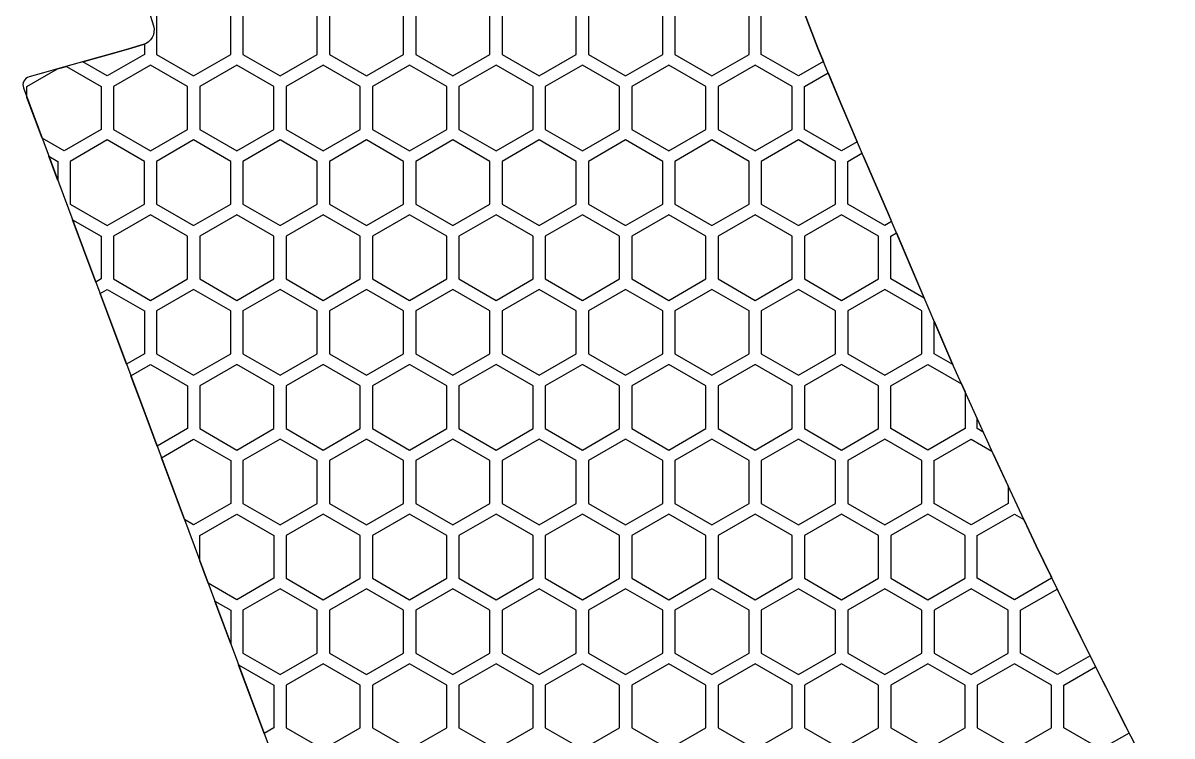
# Model space of a CAD drawing. Header units: millimetres. Extents: x 63 to 185, y -163 to -75.
# Drawn here: x 130.37 to 177.34, y -134.42 to -105.28 of the extents above; entities that cross this region are included whole.
import ezdxf

# ---------------------------------------------------------------- set-up
doc = ezdxf.new("R2010")
doc.units = ezdxf.units.MM
for name, color, linetype in [('outline_2', 3, 'Continuous'), ('pattern_0111', 2, 'Continuous'), ('pattern_0112', 2, 'Continuous'), ('pattern_0113', 2, 'Continuous'), ('pattern_0114', 2, 'Continuous'), ('pattern_0115', 2, 'Continuous'), ('pattern_0116', 2, 'Continuous'), ('pattern_0117', 2, 'Continuous'), ('pattern_0118', 2, 'Continuous'), ('pattern_0119', 2, 'Continuous'), ('pattern_0120', 2, 'Continuous'), ('pattern_0121', 2, 'Continuous'), ('pattern_0122', 2, 'Continuous'), ('pattern_0123', 2, 'Continuous'), ('pattern_0124', 2, 'Continuous'), ('pattern_0125', 2, 'Continuous'), ('pattern_0126', 2, 'Continuous'), ('pattern_0127', 2, 'Continuous'), ('pattern_0128', 2, 'Continuous'), ('pattern_0129', 2, 'Continuous'), ('pattern_0130', 2, 'Continuous'), ('pattern_0131', 2, 'Continuous'), ('pattern_0132', 2, 'Continuous'), ('pattern_0133', 2, 'Continuous'), ('pattern_0134', 2, 'Continuous'), ('pattern_0135', 2, 'Continuous'), ('pattern_0136', 2, 'Continuous'), ('pattern_0137', 2, 'Continuous'), ('pattern_0138', 2, 'Continuous'), ('pattern_0139', 2, 'Continuous'), ('pattern_0140', 2, 'Continuous'), ('pattern_0141', 2, 'Continuous'), ('pattern_0142', 2, 'Continuous'), ('pattern_0143', 2, 'Continuous'), ('pattern_0144', 2, 'Continuous'), ('pattern_0145', 2, 'Continuous'), ('pattern_0146', 2, 'Continuous'), ('pattern_0147', 2, 'Continuous'), ('pattern_0148', 2, 'Continuous'), ('pattern_0149', 2, 'Continuous'), ('pattern_0150', 2, 'Continuous'), ('pattern_0151', 2, 'Continuous'), ('pattern_0152', 2, 'Continuous'), ('pattern_0153', 2, 'Continuous'), ('pattern_0154', 2, 'Continuous'), ('pattern_0155', 2, 'Continuous'), ('pattern_0156', 2, 'Continuous'), ('pattern_0157', 2, 'Continuous'), ('pattern_0158', 2, 'Continuous'), ('pattern_0159', 2, 'Continuous'), ('pattern_0160', 2, 'Continuous'), ('pattern_0161', 2, 'Continuous'), ('pattern_0162', 2, 'Continuous'), ('pattern_0163', 2, 'Continuous'), ('pattern_0164', 2, 'Continuous'), ('pattern_0165', 2, 'Continuous'), ('pattern_0166', 2, 'Continuous'), ('pattern_0167', 2, 'Continuous'), ('pattern_0168', 2, 'Continuous'), ('pattern_0169', 2, 'Continuous'), ('pattern_0170', 2, 'Continuous'), ('pattern_0171', 2, 'Continuous'), ('pattern_0172', 2, 'Continuous'), ('pattern_0173', 2, 'Continuous'), ('pattern_0174', 2, 'Continuous'), ('pattern_0175', 2, 'Continuous'), ('pattern_0176', 2, 'Continuous'), ('pattern_0177', 2, 'Continuous'), ('pattern_0178', 2, 'Continuous'), ('pattern_0179', 2, 'Continuous'), ('pattern_0180', 2, 'Continuous'), ('pattern_0181', 2, 'Continuous'), ('pattern_0182', 2, 'Continuous'), ('pattern_0183', 2, 'Continuous'), ('pattern_0184', 2, 'Continuous'), ('pattern_0185', 2, 'Continuous'), ('pattern_0186', 2, 'Continuous'), ('pattern_0187', 2, 'Continuous'), ('pattern_0188', 2, 'Continuous'), ('pattern_0189', 2, 'Continuous'), ('pattern_0190', 2, 'Continuous'), ('pattern_0191', 2, 'Continuous'), ('pattern_0192', 2, 'Continuous'), ('pattern_0193', 2, 'Continuous'), ('pattern_0194', 2, 'Continuous'), ('pattern_0195', 2, 'Continuous'), ('pattern_0196', 2, 'Continuous'), ('pattern_0197', 2, 'Continuous'), ('pattern_0198', 2, 'Continuous'), ('pattern_0199', 2, 'Continuous'), ('pattern_0200', 2, 'Continuous'), ('pattern_0201', 2, 'Continuous'), ('pattern_0202', 2, 'Continuous'), ('pattern_0203', 2, 'Continuous'), ('pattern_0204', 2, 'Continuous'), ('pattern_0205', 2, 'Continuous'), ('pattern_0206', 2, 'Continuous'), ('pattern_0207', 2, 'Continuous'), ('pattern_0208', 2, 'Continuous'), ('pattern_0209', 2, 'Continuous'), ('pattern_0210', 2, 'Continuous'), ('pattern_0211', 2, 'Continuous'), ('pattern_0212', 2, 'Continuous'), ('pattern_0213', 2, 'Continuous'), ('pattern_0214', 2, 'Continuous'), ('pattern_0215', 2, 'Continuous')]:
    doc.layers.add(name, color=color, linetype=linetype)

msp = doc.modelspace()

# ---------------------------------------------------------------- linework, layer by layer
at = {"layer": 'outline_2'}
for points in [[(177.339, -137.703), (175.448, -134.04), (173.595, -130.356), (171.789, -126.651), (170.036, -122.92), (168.344, -119.163), (166.718, -115.375), (165.747, -113.096), (164.765, -110.833), (163.797, -108.573), (162.866, -106.306), (161.996, -104.02)], [(135.453, -104.573), (135.706, -105.402), (135.73, -105.525), (135.729, -105.646), (135.704, -105.763), (135.658, -105.872), (135.591, -105.97), (135.506, -106.054), (135.405, -106.121), (135.288, -106.167), (134.705, -106.333), (134.122, -106.498), (133.538, -106.663), (132.955, -106.828), (132.372, -106.993), (131.789, -107.158), (131.206, -107.323), (130.622, -107.488), (130.554, -107.515), (130.496, -107.555), (130.447, -107.605), (130.41, -107.663), (130.385, -107.727), (130.374, -107.796), (130.377, -107.867), (130.395, -107.938), (132.851, -114.523), (135.307, -121.108), (137.763, -127.694), (140.219, -134.279), (142.675, -140.865)]]:
    msp.add_lwpolyline(points, dxfattribs=at)
at = {"layer": 'pattern_0111'}
msp.add_lwpolyline([(140.219, -134.279), (139.185, -131.507), (140.631, -132.342), (140.631, -134.092), (140.234, -134.321)], close=True, dxfattribs=at)
at = {"layer": 'pattern_0112'}
msp.add_lwpolyline([(144.162, -132.342), (142.647, -131.467), (141.131, -132.342), (141.131, -134.092), (142.647, -134.967), (144.162, -134.092)], close=True, dxfattribs=at)
at = {"layer": 'pattern_0113'}
msp.add_lwpolyline([(147.693, -132.342), (146.178, -131.467), (144.662, -132.342), (144.662, -134.092), (146.178, -134.967), (147.693, -134.092)], close=True, dxfattribs=at)
at = {"layer": 'pattern_0114'}
msp.add_lwpolyline([(151.224, -132.342), (149.709, -131.467), (148.193, -132.342), (148.193, -134.092), (149.709, -134.967), (151.224, -134.092)], close=True, dxfattribs=at)
at = {"layer": 'pattern_0115'}
msp.add_lwpolyline([(154.755, -132.342), (153.24, -131.467), (151.724, -132.342), (151.724, -134.092), (153.24, -134.967), (154.755, -134.092)], close=True, dxfattribs=at)
at = {"layer": 'pattern_0116'}
msp.add_lwpolyline([(158.286, -132.342), (156.771, -131.467), (155.255, -132.342), (155.255, -134.092), (156.771, -134.967), (158.286, -134.092)], close=True, dxfattribs=at)
at = {"layer": 'pattern_0117'}
msp.add_lwpolyline([(161.818, -132.342), (160.302, -131.467), (158.786, -132.342), (158.786, -134.092), (160.302, -134.967), (161.818, -134.092)], close=True, dxfattribs=at)
at = {"layer": 'pattern_0118'}
msp.add_lwpolyline([(165.349, -132.342), (163.833, -131.467), (162.318, -132.342), (162.318, -134.092), (163.833, -134.967), (165.349, -134.092)], close=True, dxfattribs=at)
at = {"layer": 'pattern_0119'}
msp.add_lwpolyline([(168.88, -132.342), (167.364, -131.467), (165.849, -132.342), (165.849, -134.092), (167.364, -134.967), (168.88, -134.092)], close=True, dxfattribs=at)
at = {"layer": 'pattern_0120'}
msp.add_lwpolyline([(172.411, -132.342), (170.895, -131.467), (169.38, -132.342), (169.38, -134.092), (170.895, -134.967), (172.411, -134.092)], close=True, dxfattribs=at)
at = {"layer": 'pattern_0121'}
msp.add_lwpolyline([(175.448, -134.04), (175.582, -134.3), (174.426, -134.967), (172.911, -134.092), (172.911, -132.342), (174.215, -131.589)], close=True, dxfattribs=at)
at = {"layer": 'pattern_0122'}
msp.add_lwpolyline([(138.216, -128.909), (138.865, -129.284), (138.865, -130.651)], close=True, dxfattribs=at)
at = {"layer": 'pattern_0123'}
msp.add_lwpolyline([(142.397, -129.284), (140.881, -128.409), (139.365, -129.284), (139.365, -131.034), (140.881, -131.909), (142.397, -131.034)], close=True, dxfattribs=at)
at = {"layer": 'pattern_0124'}
msp.add_lwpolyline([(145.928, -129.284), (144.412, -128.409), (142.897, -129.284), (142.897, -131.034), (144.412, -131.909), (145.928, -131.034)], close=True, dxfattribs=at)
at = {"layer": 'pattern_0125'}
msp.add_lwpolyline([(149.459, -129.284), (147.943, -128.409), (146.428, -129.284), (146.428, -131.034), (147.943, -131.909), (149.459, -131.034)], close=True, dxfattribs=at)
at = {"layer": 'pattern_0126'}
msp.add_lwpolyline([(152.99, -129.284), (151.474, -128.409), (149.959, -129.284), (149.959, -131.034), (151.474, -131.909), (152.99, -131.034)], close=True, dxfattribs=at)
at = {"layer": 'pattern_0127'}
msp.add_lwpolyline([(156.521, -129.284), (155.005, -128.409), (153.49, -129.284), (153.49, -131.034), (155.005, -131.909), (156.521, -131.034)], close=True, dxfattribs=at)
at = {"layer": 'pattern_0128'}
msp.add_lwpolyline([(160.052, -129.284), (158.536, -128.409), (157.021, -129.284), (157.021, -131.034), (158.536, -131.909), (160.052, -131.034)], close=True, dxfattribs=at)
at = {"layer": 'pattern_0129'}
msp.add_lwpolyline([(163.583, -129.284), (162.068, -128.409), (160.552, -129.284), (160.552, -131.034), (162.068, -131.909), (163.583, -131.034)], close=True, dxfattribs=at)
at = {"layer": 'pattern_0130'}
msp.add_lwpolyline([(167.114, -129.284), (165.599, -128.409), (164.083, -129.284), (164.083, -131.034), (165.599, -131.909), (167.114, -131.034)], close=True, dxfattribs=at)
at = {"layer": 'pattern_0131'}
msp.add_lwpolyline([(170.645, -129.284), (169.13, -128.409), (167.614, -129.284), (167.614, -131.034), (169.13, -131.909), (170.645, -131.034)], close=True, dxfattribs=at)
at = {"layer": 'pattern_0132'}
msp.add_lwpolyline([(173.595, -130.356), (173.99, -131.141), (172.661, -131.909), (171.145, -131.034), (171.145, -129.284), (172.649, -128.416)], close=True, dxfattribs=at)
at = {"layer": 'pattern_0133'}
msp.add_lwpolyline([(137.763, -127.694), (137.6, -127.258), (137.6, -126.226), (139.115, -125.351), (140.631, -126.226), (140.631, -127.976), (139.115, -128.851), (137.941, -128.173)], close=True, dxfattribs=at)
at = {"layer": 'pattern_0134'}
msp.add_lwpolyline([(144.162, -126.226), (142.647, -125.351), (141.131, -126.226), (141.131, -127.976), (142.647, -128.851), (144.162, -127.976)], close=True, dxfattribs=at)
at = {"layer": 'pattern_0135'}
msp.add_lwpolyline([(147.693, -126.226), (146.178, -125.351), (144.662, -126.226), (144.662, -127.976), (146.178, -128.851), (147.693, -127.976)], close=True, dxfattribs=at)
at = {"layer": 'pattern_0136'}
msp.add_lwpolyline([(151.224, -126.226), (149.709, -125.351), (148.193, -126.226), (148.193, -127.976), (149.709, -128.851), (151.224, -127.976)], close=True, dxfattribs=at)
at = {"layer": 'pattern_0137'}
msp.add_lwpolyline([(154.755, -126.226), (153.24, -125.351), (151.724, -126.226), (151.724, -127.976), (153.24, -128.851), (154.755, -127.976)], close=True, dxfattribs=at)
at = {"layer": 'pattern_0138'}
msp.add_lwpolyline([(158.286, -126.226), (156.771, -125.351), (155.255, -126.226), (155.255, -127.976), (156.771, -128.851), (158.286, -127.976)], close=True, dxfattribs=at)
at = {"layer": 'pattern_0139'}
msp.add_lwpolyline([(161.818, -126.226), (160.302, -125.351), (158.786, -126.226), (158.786, -127.976), (160.302, -128.851), (161.818, -127.976)], close=True, dxfattribs=at)
at = {"layer": 'pattern_0140'}
msp.add_lwpolyline([(165.349, -126.226), (163.833, -125.351), (162.318, -126.226), (162.318, -127.976), (163.833, -128.851), (165.349, -127.976)], close=True, dxfattribs=at)
at = {"layer": 'pattern_0141'}
msp.add_lwpolyline([(168.88, -126.226), (167.364, -125.351), (165.849, -126.226), (165.849, -127.976), (167.364, -128.851), (168.88, -127.976)], close=True, dxfattribs=at)
at = {"layer": 'pattern_0142'}
msp.add_lwpolyline([(171.789, -126.651), (172.411, -127.926), (172.411, -127.976), (170.895, -128.851), (169.38, -127.976), (169.38, -126.226), (170.895, -125.351), (171.284, -125.575)], close=True, dxfattribs=at)
at = {"layer": 'pattern_0143'}
msp.add_lwpolyline([(136.032, -123.054), (137.35, -122.293), (138.865, -123.168), (138.865, -124.918), (137.35, -125.793), (136.972, -125.575)], close=True, dxfattribs=at)
at = {"layer": 'pattern_0144'}
msp.add_lwpolyline([(142.397, -123.168), (140.881, -122.293), (139.365, -123.168), (139.365, -124.918), (140.881, -125.793), (142.397, -124.918)], close=True, dxfattribs=at)
at = {"layer": 'pattern_0145'}
msp.add_lwpolyline([(145.928, -123.168), (144.412, -122.293), (142.897, -123.168), (142.897, -124.918), (144.412, -125.793), (145.928, -124.918)], close=True, dxfattribs=at)
at = {"layer": 'pattern_0146'}
msp.add_lwpolyline([(149.459, -123.168), (147.943, -122.293), (146.428, -123.168), (146.428, -124.918), (147.943, -125.793), (149.459, -124.918)], close=True, dxfattribs=at)
at = {"layer": 'pattern_0147'}
msp.add_lwpolyline([(152.99, -123.168), (151.474, -122.293), (149.959, -123.168), (149.959, -124.918), (151.474, -125.793), (152.99, -124.918)], close=True, dxfattribs=at)
at = {"layer": 'pattern_0148'}
msp.add_lwpolyline([(156.521, -123.168), (155.005, -122.293), (153.49, -123.168), (153.49, -124.918), (155.005, -125.793), (156.521, -124.918)], close=True, dxfattribs=at)
at = {"layer": 'pattern_0149'}
msp.add_lwpolyline([(160.052, -123.168), (158.536, -122.293), (157.021, -123.168), (157.021, -124.918), (158.536, -125.793), (160.052, -124.918)], close=True, dxfattribs=at)
at = {"layer": 'pattern_0150'}
msp.add_lwpolyline([(163.583, -123.168), (162.068, -122.293), (160.552, -123.168), (160.552, -124.918), (162.068, -125.793), (163.583, -124.918)], close=True, dxfattribs=at)
at = {"layer": 'pattern_0151'}
msp.add_lwpolyline([(167.114, -123.168), (165.599, -122.293), (164.083, -123.168), (164.083, -124.918), (165.599, -125.793), (167.114, -124.918)], close=True, dxfattribs=at)
at = {"layer": 'pattern_0152'}
msp.add_lwpolyline([(170.036, -122.92), (170.645, -124.217), (170.645, -124.918), (169.13, -125.793), (167.614, -124.918), (167.614, -123.168), (169.13, -122.293), (169.973, -122.78)], close=True, dxfattribs=at)
at = {"layer": 'pattern_0153'}
msp.add_lwpolyline([(135.307, -121.108), (134.781, -119.699), (135.584, -119.235), (137.1, -120.11), (137.1, -121.86), (135.855, -122.579)], close=True, dxfattribs=at)
at = {"layer": 'pattern_0154'}
msp.add_lwpolyline([(140.631, -120.11), (139.115, -119.235), (137.6, -120.11), (137.6, -121.86), (139.115, -122.735), (140.631, -121.86)], close=True, dxfattribs=at)
at = {"layer": 'pattern_0155'}
msp.add_lwpolyline([(144.162, -120.11), (142.647, -119.235), (141.131, -120.11), (141.131, -121.86), (142.647, -122.735), (144.162, -121.86)], close=True, dxfattribs=at)
at = {"layer": 'pattern_0156'}
msp.add_lwpolyline([(147.693, -120.11), (146.178, -119.235), (144.662, -120.11), (144.662, -121.86), (146.178, -122.735), (147.693, -121.86)], close=True, dxfattribs=at)
at = {"layer": 'pattern_0157'}
msp.add_lwpolyline([(151.224, -120.11), (149.709, -119.235), (148.193, -120.11), (148.193, -121.86), (149.709, -122.735), (151.224, -121.86)], close=True, dxfattribs=at)
at = {"layer": 'pattern_0158'}
msp.add_lwpolyline([(154.755, -120.11), (153.24, -119.235), (151.724, -120.11), (151.724, -121.86), (153.24, -122.735), (154.755, -121.86)], close=True, dxfattribs=at)
at = {"layer": 'pattern_0159'}
msp.add_lwpolyline([(158.286, -120.11), (156.771, -119.235), (155.255, -120.11), (155.255, -121.86), (156.771, -122.735), (158.286, -121.86)], close=True, dxfattribs=at)
at = {"layer": 'pattern_0160'}
msp.add_lwpolyline([(161.818, -120.11), (160.302, -119.235), (158.786, -120.11), (158.786, -121.86), (160.302, -122.735), (161.818, -121.86)], close=True, dxfattribs=at)
at = {"layer": 'pattern_0161'}
msp.add_lwpolyline([(165.349, -120.11), (163.833, -119.235), (162.318, -120.11), (162.318, -121.86), (163.833, -122.735), (165.349, -121.86)], close=True, dxfattribs=at)
at = {"layer": 'pattern_0162'}
msp.add_lwpolyline([(168.88, -120.353), (168.88, -121.86), (167.364, -122.735), (165.849, -121.86), (165.849, -120.11), (167.364, -119.235), (168.732, -120.024)], close=True, dxfattribs=at)
at = {"layer": 'pattern_0163'}
msp.add_lwpolyline([(169.621, -121.999), (169.38, -121.86), (169.38, -121.463)], close=True, dxfattribs=at)
at = {"layer": 'pattern_0164'}
msp.add_lwpolyline([(133.53, -116.344), (133.819, -116.177), (135.334, -117.052), (135.334, -118.802), (134.604, -119.224)], close=True, dxfattribs=at)
at = {"layer": 'pattern_0165'}
msp.add_lwpolyline([(138.865, -117.052), (137.35, -116.177), (135.834, -117.052), (135.834, -118.802), (137.35, -119.677), (138.865, -118.802)], close=True, dxfattribs=at)
at = {"layer": 'pattern_0166'}
msp.add_lwpolyline([(142.397, -117.052), (140.881, -116.177), (139.365, -117.052), (139.365, -118.802), (140.881, -119.677), (142.397, -118.802)], close=True, dxfattribs=at)
at = {"layer": 'pattern_0167'}
msp.add_lwpolyline([(145.928, -117.052), (144.412, -116.177), (142.897, -117.052), (142.897, -118.802), (144.412, -119.677), (145.928, -118.802)], close=True, dxfattribs=at)
at = {"layer": 'pattern_0168'}
msp.add_lwpolyline([(149.459, -117.052), (147.943, -116.177), (146.428, -117.052), (146.428, -118.802), (147.943, -119.677), (149.459, -118.802)], close=True, dxfattribs=at)
at = {"layer": 'pattern_0169'}
msp.add_lwpolyline([(152.99, -117.052), (151.474, -116.177), (149.959, -117.052), (149.959, -118.802), (151.474, -119.677), (152.99, -118.802)], close=True, dxfattribs=at)
at = {"layer": 'pattern_0170'}
msp.add_lwpolyline([(156.521, -117.052), (155.005, -116.177), (153.49, -117.052), (153.49, -118.802), (155.005, -119.677), (156.521, -118.802)], close=True, dxfattribs=at)
at = {"layer": 'pattern_0171'}
msp.add_lwpolyline([(160.052, -117.052), (158.536, -116.177), (157.021, -117.052), (157.021, -118.802), (158.536, -119.677), (160.052, -118.802)], close=True, dxfattribs=at)
at = {"layer": 'pattern_0172'}
msp.add_lwpolyline([(163.583, -117.052), (162.068, -116.177), (160.552, -117.052), (160.552, -118.802), (162.068, -119.677), (163.583, -118.802)], close=True, dxfattribs=at)
at = {"layer": 'pattern_0173'}
msp.add_lwpolyline([(167.114, -117.052), (165.599, -116.177), (164.083, -117.052), (164.083, -118.802), (165.599, -119.677), (167.114, -118.802)], close=True, dxfattribs=at)
at = {"layer": 'pattern_0174'}
msp.add_lwpolyline([(168.344, -119.163), (168.38, -119.244), (167.614, -118.802), (167.614, -117.463)], close=True, dxfattribs=at)
at = {"layer": 'pattern_0175'}
msp.add_lwpolyline([(132.851, -114.523), (132.402, -113.32), (133.569, -113.994), (133.569, -115.744), (133.353, -115.869)], close=True, dxfattribs=at)
at = {"layer": 'pattern_0176'}
msp.add_lwpolyline([(137.1, -113.994), (135.584, -113.119), (134.069, -113.994), (134.069, -115.744), (135.584, -116.619), (137.1, -115.744)], close=True, dxfattribs=at)
at = {"layer": 'pattern_0177'}
msp.add_lwpolyline([(140.631, -113.994), (139.115, -113.119), (137.6, -113.994), (137.6, -115.744), (139.115, -116.619), (140.631, -115.744)], close=True, dxfattribs=at)
at = {"layer": 'pattern_0178'}
msp.add_lwpolyline([(144.162, -113.994), (142.647, -113.119), (141.131, -113.994), (141.131, -115.744), (142.647, -116.619), (144.162, -115.744)], close=True, dxfattribs=at)
at = {"layer": 'pattern_0179'}
msp.add_lwpolyline([(147.693, -113.994), (146.178, -113.119), (144.662, -113.994), (144.662, -115.744), (146.178, -116.619), (147.693, -115.744)], close=True, dxfattribs=at)
at = {"layer": 'pattern_0180'}
msp.add_lwpolyline([(151.224, -113.994), (149.709, -113.119), (148.193, -113.994), (148.193, -115.744), (149.709, -116.619), (151.224, -115.744)], close=True, dxfattribs=at)
at = {"layer": 'pattern_0181'}
msp.add_lwpolyline([(154.755, -113.994), (153.24, -113.119), (151.724, -113.994), (151.724, -115.744), (153.24, -116.619), (154.755, -115.744)], close=True, dxfattribs=at)
at = {"layer": 'pattern_0182'}
msp.add_lwpolyline([(158.286, -113.994), (156.771, -113.119), (155.255, -113.994), (155.255, -115.744), (156.771, -116.619), (158.286, -115.744)], close=True, dxfattribs=at)
at = {"layer": 'pattern_0183'}
msp.add_lwpolyline([(161.818, -113.994), (160.302, -113.119), (158.786, -113.994), (158.786, -115.744), (160.302, -116.619), (161.818, -115.744)], close=True, dxfattribs=at)
at = {"layer": 'pattern_0184'}
msp.add_lwpolyline([(165.349, -113.994), (163.833, -113.119), (162.318, -113.994), (162.318, -115.744), (163.833, -116.619), (165.349, -115.744)], close=True, dxfattribs=at)
at = {"layer": 'pattern_0185'}
msp.add_lwpolyline([(166.718, -115.375), (167.215, -116.532), (165.849, -115.744), (165.849, -113.994), (166.074, -113.864)], close=True, dxfattribs=at)
at = {"layer": 'pattern_0186'}
msp.add_lwpolyline([(131.433, -110.722), (131.803, -110.936), (131.803, -111.714)], close=True, dxfattribs=at)
at = {"layer": 'pattern_0187'}
msp.add_lwpolyline([(135.334, -110.936), (133.819, -110.061), (132.303, -110.936), (132.303, -112.686), (133.819, -113.561), (135.334, -112.686)], close=True, dxfattribs=at)
at = {"layer": 'pattern_0188'}
msp.add_lwpolyline([(138.865, -110.936), (137.35, -110.061), (135.834, -110.936), (135.834, -112.686), (137.35, -113.561), (138.865, -112.686)], close=True, dxfattribs=at)
at = {"layer": 'pattern_0189'}
msp.add_lwpolyline([(142.397, -110.936), (140.881, -110.061), (139.365, -110.936), (139.365, -112.686), (140.881, -113.561), (142.397, -112.686)], close=True, dxfattribs=at)
at = {"layer": 'pattern_0190'}
msp.add_lwpolyline([(145.928, -110.936), (144.412, -110.061), (142.897, -110.936), (142.897, -112.686), (144.412, -113.561), (145.928, -112.686)], close=True, dxfattribs=at)
at = {"layer": 'pattern_0191'}
msp.add_lwpolyline([(149.459, -110.936), (147.943, -110.061), (146.428, -110.936), (146.428, -112.686), (147.943, -113.561), (149.459, -112.686)], close=True, dxfattribs=at)
at = {"layer": 'pattern_0192'}
msp.add_lwpolyline([(152.99, -110.936), (151.474, -110.061), (149.959, -110.936), (149.959, -112.686), (151.474, -113.561), (152.99, -112.686)], close=True, dxfattribs=at)
at = {"layer": 'pattern_0193'}
msp.add_lwpolyline([(156.521, -110.936), (155.005, -110.061), (153.49, -110.936), (153.49, -112.686), (155.005, -113.561), (156.521, -112.686)], close=True, dxfattribs=at)
at = {"layer": 'pattern_0194'}
msp.add_lwpolyline([(160.052, -110.936), (158.536, -110.061), (157.021, -110.936), (157.021, -112.686), (158.536, -113.561), (160.052, -112.686)], close=True, dxfattribs=at)
at = {"layer": 'pattern_0195'}
msp.add_lwpolyline([(163.583, -110.936), (162.068, -110.061), (160.552, -110.936), (160.552, -112.686), (162.068, -113.561), (163.583, -112.686)], close=True, dxfattribs=at)
at = {"layer": 'pattern_0196'}
msp.add_lwpolyline([(164.765, -110.833), (165.747, -113.096), (165.877, -113.4), (165.599, -113.561), (164.083, -112.686), (164.083, -110.936), (164.665, -110.6)], close=True, dxfattribs=at)
at = {"layer": 'pattern_0197'}
msp.add_lwpolyline([(130.538, -108.321), (130.538, -107.878), (131.78, -107.161), (131.789, -107.158), (132.147, -107.057), (133.569, -107.878), (133.569, -109.628), (132.053, -110.503), (131.159, -109.986)], close=True, dxfattribs=at)
at = {"layer": 'pattern_0198'}
msp.add_lwpolyline([(137.1, -107.878), (135.584, -107.003), (134.069, -107.878), (134.069, -109.628), (135.584, -110.503), (137.1, -109.628)], close=True, dxfattribs=at)
at = {"layer": 'pattern_0199'}
msp.add_lwpolyline([(140.631, -107.878), (139.115, -107.003), (137.6, -107.878), (137.6, -109.628), (139.115, -110.503), (140.631, -109.628)], close=True, dxfattribs=at)
at = {"layer": 'pattern_0200'}
msp.add_lwpolyline([(144.162, -107.878), (142.647, -107.003), (141.131, -107.878), (141.131, -109.628), (142.647, -110.503), (144.162, -109.628)], close=True, dxfattribs=at)
at = {"layer": 'pattern_0201'}
msp.add_lwpolyline([(147.693, -107.878), (146.178, -107.003), (144.662, -107.878), (144.662, -109.628), (146.178, -110.503), (147.693, -109.628)], close=True, dxfattribs=at)
at = {"layer": 'pattern_0202'}
msp.add_lwpolyline([(151.224, -107.878), (149.709, -107.003), (148.193, -107.878), (148.193, -109.628), (149.709, -110.503), (151.224, -109.628)], close=True, dxfattribs=at)
at = {"layer": 'pattern_0203'}
msp.add_lwpolyline([(154.755, -107.878), (153.24, -107.003), (151.724, -107.878), (151.724, -109.628), (153.24, -110.503), (154.755, -109.628)], close=True, dxfattribs=at)
at = {"layer": 'pattern_0204'}
msp.add_lwpolyline([(158.286, -107.878), (156.771, -107.003), (155.255, -107.878), (155.255, -109.628), (156.771, -110.503), (158.286, -109.628)], close=True, dxfattribs=at)
at = {"layer": 'pattern_0205'}
msp.add_lwpolyline([(161.818, -107.878), (160.302, -107.003), (158.786, -107.878), (158.786, -109.628), (160.302, -110.503), (161.818, -109.628)], close=True, dxfattribs=at)
at = {"layer": 'pattern_0206'}
msp.add_lwpolyline([(163.797, -108.573), (164.467, -110.137), (163.833, -110.503), (162.318, -109.628), (162.318, -107.878), (163.282, -107.321)], close=True, dxfattribs=at)
at = {"layer": 'pattern_0207'}
msp.add_lwpolyline([(132.955, -106.828), (133.538, -106.663), (134.122, -106.498), (134.705, -106.333), (135.288, -106.167), (135.334, -106.149), (135.334, -106.57), (133.819, -107.445), (132.818, -106.867)], close=True, dxfattribs=at)
at = {"layer": 'pattern_0208'}
msp.add_lwpolyline([(138.865, -104.82), (137.35, -103.945), (135.834, -104.82), (135.834, -106.57), (137.35, -107.445), (138.865, -106.57)], close=True, dxfattribs=at)
at = {"layer": 'pattern_0209'}
msp.add_lwpolyline([(142.397, -104.82), (140.881, -103.945), (139.365, -104.82), (139.365, -106.57), (140.881, -107.445), (142.397, -106.57)], close=True, dxfattribs=at)
at = {"layer": 'pattern_0210'}
msp.add_lwpolyline([(145.928, -104.82), (144.412, -103.945), (142.897, -104.82), (142.897, -106.57), (144.412, -107.445), (145.928, -106.57)], close=True, dxfattribs=at)
at = {"layer": 'pattern_0211'}
msp.add_lwpolyline([(149.459, -104.82), (147.943, -103.945), (146.428, -104.82), (146.428, -106.57), (147.943, -107.445), (149.459, -106.57)], close=True, dxfattribs=at)
at = {"layer": 'pattern_0212'}
msp.add_lwpolyline([(152.99, -104.82), (151.474, -103.945), (149.959, -104.82), (149.959, -106.57), (151.474, -107.445), (152.99, -106.57)], close=True, dxfattribs=at)
at = {"layer": 'pattern_0213'}
msp.add_lwpolyline([(156.521, -104.82), (155.005, -103.945), (153.49, -104.82), (153.49, -106.57), (155.005, -107.445), (156.521, -106.57)], close=True, dxfattribs=at)
at = {"layer": 'pattern_0214'}
msp.add_lwpolyline([(160.052, -104.82), (158.536, -103.945), (157.021, -104.82), (157.021, -106.57), (158.536, -107.445), (160.052, -106.57)], close=True, dxfattribs=at)
at = {"layer": 'pattern_0215'}
msp.add_lwpolyline([(161.996, -104.02), (162.866, -106.306), (163.091, -106.854), (162.068, -107.445), (160.552, -106.57), (160.552, -104.82), (161.986, -103.992)], close=True, dxfattribs=at)

doc.saveas('drawing.dxf')
